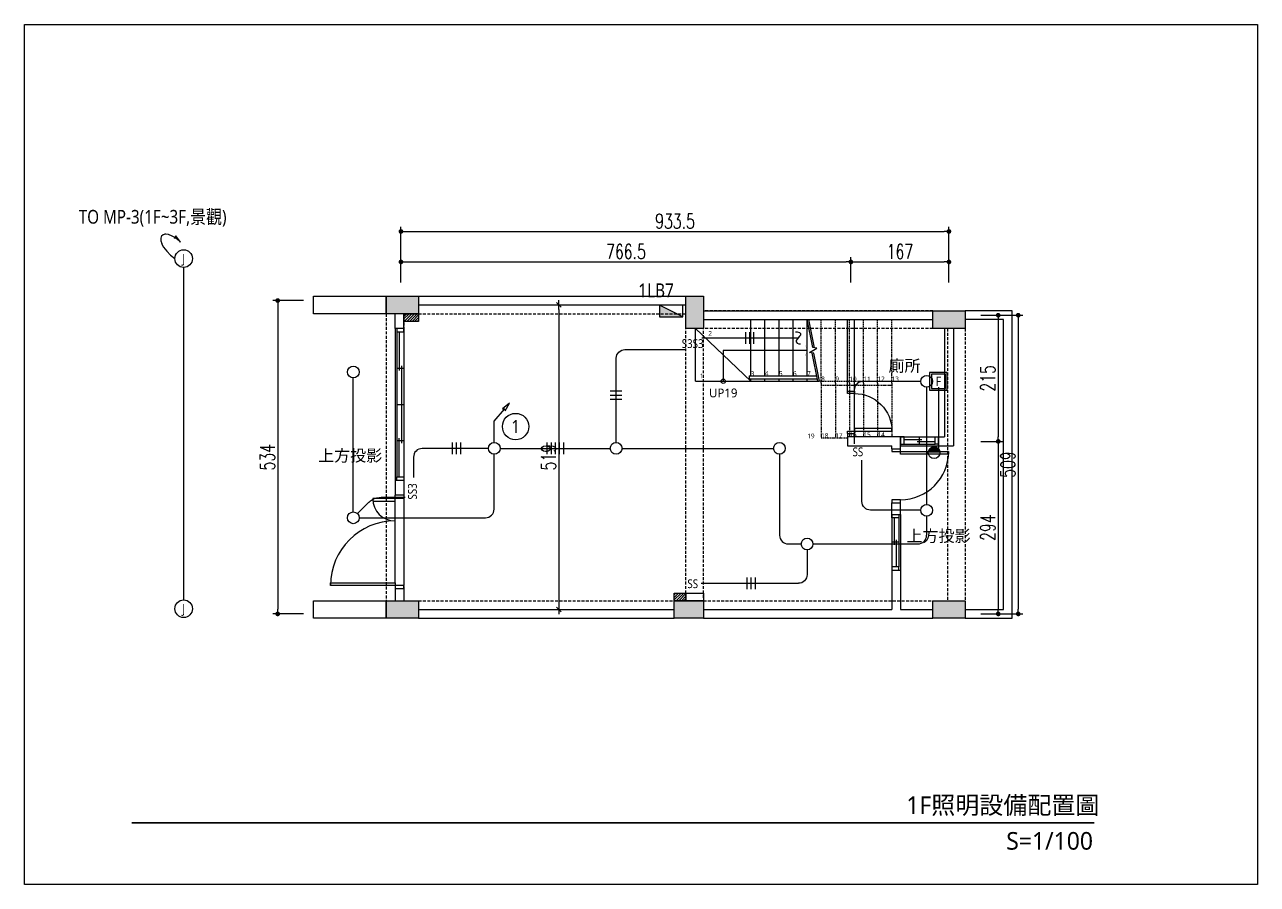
# Model space of a CAD drawing. Header units: inches. Extents: x 19 to 9919, y 324 to 1789.
# Drawn here: x 19 to 2119, y 324 to 1789 of the extents above; entities that cross this region are included whole.
import ezdxf
from ezdxf.enums import TextEntityAlignment as Align

# ---------------------------------------------------------------- set-up
doc = ezdxf.new("R2010")
doc.units = ezdxf.units.IN
doc.header["$LTSCALE"] = 20
doc.header["$MEASUREMENT"] = 0
doc.linetypes.add('11', pattern=[0.15, 0.1, -0.05])
doc.linetypes.add('HIDDEN', pattern=[0.375, 0.25, -0.125])
doc.layers.add('0_梁', color=30, linetype='HIDDEN', plot=False)
for name, color, linetype in [('17_柱', 6, 'Continuous'), ('19_RC牆', 4, 'Continuous'), ('20_裝飾構造物', 2, 'Continuous'), ('21_輕隔間牆', 65, 'Continuous'), ('22_平台、陽台、露台、室內階梯', 3, 'Continuous'), ('24_樑', 7, 'Continuous'), ('26_樓梯、扶手、車道', 3, 'Continuous'), ('31_門窗', 134, 'Continuous'), ('44_空間名稱', 1, 'Continuous'), ('46_文字', 1, 'Continuous'), ('50_其他尺寸', 7, 'Continuous'), ('56_wall 材料_HATCH', 251, 'Continuous'), ('80_截斷線', 7, 'Continuous'), ('DW_Frame', 2, 'Continuous'), ('E-照明', 2, 'Continuous'), ('E-照明-配線', 4, 'Continuous'), ('E-照明-開關', 2, 'Continuous'), ('E-盤箱', 1, 'Continuous'), ('E-註記', 6, 'Continuous'), ('E-迴路編號', 6, 'Continuous')]:
    doc.layers.add(name, color=color, linetype=linetype)
doc.styles.add('CHT', font='msjh.ttc')
doc.styles.add('DimStyUse', font='romans.shx', dxfattribs={"width": 0.7})
doc.styles.get("Standard").update_dxf_attribs({"font": 'Arial.ttf'})
doc.styles.add('TG_NOTE_TEXT', font='simplex.shx', dxfattribs={"width": 0.75, "bigfont": 'chineset.shx'})
doc.styles.add('WJJ', font='')
doc.styles.get('WJJ').set_extended_font_data('Yu Gothic UI Light')
doc.dimstyles.new('DOTM', dxfattribs={"dimtxt": 25, "dimasz": 8, "dimexe": 8, "dimexo": 0.625, "dimgap": 5, "dimtad": 1, "dimdsep": 46, "dimtxsty": 'DimStyUse', "dimblk": 'DOT', "dimcen": 10, "dimdle": 8, "dimazin": 3, "dimtfac": 1, "dimtix": 1, "dimtmove": 2, "dimatfit": 3, "dimfxl": 10, "dimtolj": 1})
doc.dimstyles.new('SLASHM', dxfattribs={"dimtxt": 25, "dimasz": 12, "dimexe": 10, "dimexo": 0.625, "dimgap": 5, "dimtad": 1, "dimdec": 1, "dimdsep": 46, "dimtxsty": 'DimStyUse', "dimblk": 'SLASH', "dimcen": 10, "dimdle": 10, "dimadec": 1, "dimazin": 2, "dimtfac": 1, "dimtix": 1, "dimtmove": 2, "dimatfit": 2, "dimldrblk": 'SLASH', "dimfxl": 1, "dimtolj": 1})

# ---------------------------------------------------------------- blocks, each defined once
blk = doc.blocks.new('A$Cc6de7170')
at = {"layer": '56_wall 材料_HATCH'}
h = blk.add_hatch(color=256, dxfattribs=at)
h.dxf.hatch_style = 1
h.paths.add_polyline_path([(55, 549), (55, 519), (0, 519), (0, 549)])
h = blk.add_hatch(color=256, dxfattribs=at)
h.dxf.hatch_style = 1
h.paths.add_polyline_path([(540.5, 494), (510.5, 494), (510.5, 549), (540.5, 549)])
h = blk.add_hatch(color=256, dxfattribs=at)
h.dxf.hatch_style = 1
h.paths.add_polyline_path([(986, 524), (986, 494), (931, 494), (931, 524)])
h = blk.add_hatch(color=256, dxfattribs=at)
h.dxf.hatch_style = 1
h.paths.add_polyline_path([(55, 30), (55, 0), (0, 0), (0, 30)])
h = blk.add_hatch(color=256, dxfattribs=at)
h.dxf.hatch_style = 1
h.paths.add_polyline_path([(540.5, 30), (540.5, 0), (490.5, 0), (490.5, 30)])
h = blk.add_hatch(color=256, dxfattribs=at)
h.dxf.hatch_style = 1
h.paths.add_polyline_path([(986, 30), (986, 0), (931, 0), (931, 30)])
at = {"layer": '17_柱'}
for points in [[(55, 549), (55, 519), (0, 519), (0, 549)], [(540.5, 494), (510.5, 494), (510.5, 549), (540.5, 549)], [(986, 524), (986, 494), (931, 494), (931, 524)], [(55, 30), (55, 0), (0, 0), (0, 30)], [(540.5, 30), (540.5, 0), (490.5, 0), (490.5, 30)], [(986, 30), (986, 0), (931, 0), (931, 30)]]:
    blk.add_lwpolyline(points, close=True, dxfattribs=at)
blk = doc.blocks.new('_Dot')
at = {"color": 0, "linetype": 'ByBlock', "lineweight": -2}
blk.add_line((-0.5, 0), (-1, 0), dxfattribs=at)
at = {"color": 0, "linetype": 'ByBlock', "const_width": 0.5}
blk.add_lwpolyline([(-0.25, 0, 1), (0.25, 0, 1)], format="xyb", close=True, dxfattribs=at)
blk = doc.blocks.new('*D89')
at = {"layer": '50_其他尺寸', "color": 0, "lineweight": -2}
for p, q in [((1648.2, 1293.5), (1685.9, 1293.5)), ((1677.9, 1285.5), (1677.9, 1086.5)), ((1648.2, 1078.5), (1685.9, 1078.5))]:
    blk.add_line(p, q, dxfattribs=at)
at = {"layer": 'Defpoints', "color": 0}
for p in [(1648.2, 1293.5), (1648.2, 1078.5), (1677.9, 1078.5)]:
    blk.add_point(p, dxfattribs=at)
at = {"layer": '50_其他尺寸', "color": 0, "lineweight": -2, "xscale": 8, "yscale": 8, "zscale": 8}
for p, rotation in [((1677.9, 1293.5), 90), ((1677.9, 1078.5), 270)]:
    blk.add_blockref('_Dot', p, dxfattribs=dict(at, rotation=rotation))
at = {"layer": '50_其他尺寸', "color": 225, "insert": (1660.4, 1186), "char_height": 25, "attachment_point": 5, "rotation": 90, "style": 'DimStyUse'}
blk.add_mtext('\\A1;215', dxfattribs=at)
blk = doc.blocks.new('*D90')
at = {"layer": '50_其他尺寸', "color": 0, "lineweight": -2}
for p, q in [((1648.2, 1078.5), (1685.9, 1078.5)), ((1677.9, 1070.5), (1677.9, 792.5)), ((1648.2, 784.5), (1685.9, 784.5))]:
    blk.add_line(p, q, dxfattribs=at)
at = {"layer": 'Defpoints', "color": 0}
for p in [(1648.2, 1078.5), (1648.2, 784.5), (1677.9, 784.5)]:
    blk.add_point(p, dxfattribs=at)
at = {"layer": '50_其他尺寸', "color": 0, "lineweight": -2, "xscale": 8, "yscale": 8, "zscale": 8}
for p, rotation in [((1677.9, 1078.5), 90), ((1677.9, 784.5), 270)]:
    blk.add_blockref('_Dot', p, dxfattribs=dict(at, rotation=rotation))
at = {"layer": '50_其他尺寸', "color": 225, "insert": (1660.4, 931.5), "char_height": 25, "attachment_point": 5, "rotation": 90, "style": 'DimStyUse'}
blk.add_mtext('\\A1;294', dxfattribs=at)
blk = doc.blocks.new('*D91')
at = {"layer": '50_其他尺寸', "color": 0, "lineweight": -2}
for p, q in [((494.1, 1318.5), (442.4, 1318.5)), ((450.4, 1310.5), (450.4, 792.5)), ((494.1, 784.5), (442.4, 784.5))]:
    blk.add_line(p, q, dxfattribs=at)
at = {"layer": 'Defpoints', "color": 0}
for p in [(494.1, 1318.5), (450.4, 784.5), (494.1, 784.5)]:
    blk.add_point(p, dxfattribs=at)
at = {"layer": '50_其他尺寸', "color": 0, "lineweight": -2, "xscale": 8, "yscale": 8, "zscale": 8}
for p, rotation in [((450.4, 1318.5), 90), ((450.4, 784.5), 270)]:
    blk.add_blockref('_Dot', p, dxfattribs=dict(at, rotation=rotation))
at = {"layer": '50_其他尺寸', "color": 225, "insert": (432.9, 1051.5), "char_height": 25, "attachment_point": 5, "rotation": 90, "style": 'DimStyUse'}
blk.add_mtext('\\A1;534', dxfattribs=at)
blk = doc.blocks.new('*D96')
at = {"layer": '50_其他尺寸', "color": 0, "lineweight": -2}
for p, q in [((1682.2, 1293.5), (1720, 1293.5)), ((1712, 1285.5), (1712, 792.5)), ((1675.9, 784.5), (1720, 784.5))]:
    blk.add_line(p, q, dxfattribs=at)
at = {"layer": 'Defpoints', "color": 0}
for p in [(1682.2, 1293.5), (1675.9, 784.5), (1712, 784.5)]:
    blk.add_point(p, dxfattribs=at)
at = {"layer": '50_其他尺寸', "color": 0, "lineweight": -2, "xscale": 8, "yscale": 8, "zscale": 8}
for p, rotation in [((1712, 1293.5), 90), ((1712, 784.5), 270)]:
    blk.add_blockref('_Dot', p, dxfattribs=dict(at, rotation=rotation))
at = {"layer": '50_其他尺寸', "color": 225, "insert": (1694.5, 1039), "char_height": 25, "attachment_point": 5, "rotation": 90, "style": 'DimStyUse'}
blk.add_mtext('\\A1;509', dxfattribs=at)
blk = doc.blocks.new('*D86')
at = {"layer": '50_其他尺寸', "color": 0, "lineweight": -2}
for p, q in [((660.4, 1349), (660.4, 1392.3)), ((1426.9, 1349), (1426.9, 1392.3)), ((668.4, 1384.3), (1418.9, 1384.3))]:
    blk.add_line(p, q, dxfattribs=at)
at = {"layer": 'Defpoints', "color": 0}
for p in [(1426.9, 1384.3), (660.4, 1349), (1426.9, 1349)]:
    blk.add_point(p, dxfattribs=at)
at = {"layer": '50_其他尺寸', "color": 0, "lineweight": -2, "xscale": 8, "yscale": 8, "zscale": 8, "rotation": 180}
blk.add_blockref('_Dot', (660.4, 1384.3), dxfattribs=at)
at = {"layer": '50_其他尺寸', "color": 0, "lineweight": -2, "xscale": 8, "yscale": 8, "zscale": 8}
blk.add_blockref('_Dot', (1426.9, 1384.3), dxfattribs=at)
at = {"layer": '50_其他尺寸', "color": 225, "insert": (1043.7, 1401.8), "char_height": 25, "attachment_point": 5, "style": 'DimStyUse'}
blk.add_mtext('\\A1;766.5', dxfattribs=at)
blk = doc.blocks.new('*D87')
at = {"layer": '50_其他尺寸', "color": 0, "lineweight": -2}
for p, q in [((1426.9, 1349), (1426.9, 1392.3)), ((1593.9, 1349), (1593.9, 1392.3)), ((1434.9, 1384.3), (1585.9, 1384.3))]:
    blk.add_line(p, q, dxfattribs=at)
at = {"layer": 'Defpoints', "color": 0}
for p in [(1593.9, 1384.3), (1426.9, 1349), (1593.9, 1349)]:
    blk.add_point(p, dxfattribs=at)
at = {"layer": '50_其他尺寸', "color": 0, "lineweight": -2, "xscale": 8, "yscale": 8, "zscale": 8, "rotation": 180}
blk.add_blockref('_Dot', (1426.9, 1384.3), dxfattribs=at)
at = {"layer": '50_其他尺寸', "color": 0, "lineweight": -2, "xscale": 8, "yscale": 8, "zscale": 8}
blk.add_blockref('_Dot', (1593.9, 1384.3), dxfattribs=at)
at = {"layer": '50_其他尺寸', "color": 225, "insert": (1510.4, 1401.8), "char_height": 25, "attachment_point": 5, "style": 'DimStyUse'}
blk.add_mtext('\\A1;167', dxfattribs=at)
blk = doc.blocks.new('*D88')
at = {"layer": '50_其他尺寸', "color": 0, "lineweight": -2}
for p, q in [((660.4, 1349), (660.4, 1444.2)), ((668.4, 1436.2), (1585.9, 1436.2)), ((1593.9, 1349), (1593.9, 1444.2))]:
    blk.add_line(p, q, dxfattribs=at)
at = {"layer": 'Defpoints', "color": 0}
for p in [(1593.9, 1436.2), (660.4, 1349), (1593.9, 1349)]:
    blk.add_point(p, dxfattribs=at)
at = {"layer": '50_其他尺寸', "color": 0, "lineweight": -2, "xscale": 8, "yscale": 8, "zscale": 8, "rotation": 180}
blk.add_blockref('_Dot', (660.4, 1436.2), dxfattribs=at)
at = {"layer": '50_其他尺寸', "color": 0, "lineweight": -2, "xscale": 8, "yscale": 8, "zscale": 8}
blk.add_blockref('_Dot', (1593.9, 1436.2), dxfattribs=at)
at = {"layer": '50_其他尺寸', "color": 225, "insert": (1127.2, 1453.7), "char_height": 25, "attachment_point": 5, "style": 'DimStyUse'}
blk.add_mtext('\\A1;933.5', dxfattribs=at)
blk = doc.blocks.new('*U56')
at = {"color": 0}
for p, q in [((-5, -15), (-5, 0)), ((87, -15), (87, 0))]:
    blk.add_line(p, q, dxfattribs=at)
blk.add_lwpolyline([(0, 0), (0, 82), (4.4, 82), (4.4, 0)], close=True, dxfattribs=at)
blk.add_arc((0, 0), 82, 0, 90, dxfattribs=at)
at = {"layer": 'DW_Frame'}
for points in [[(-5, -15), (0, -15), (0, 0), (-5, 0)], [(87, 0), (82, 0), (82, -15), (87, -15)]]:
    blk.add_lwpolyline(points, dxfattribs=at)
at = {"color": 0, "style": 'TG_NOTE_TEXT', "width": 0.5, "flags": 1}
for tag, height, p in [('WH', 20, (90.3, 5)), ('DESC', 10, (26, 5))]:
    blk.add_attdef(tag, text='', height=height, dxfattribs=at).set_placement(p, align=Align.BOTTOM_LEFT)
for tag, p in [('NO', (-5, 5)), ('TYPE', (26, 5))]:
    blk.add_attdef(tag, text='', height=10, dxfattribs=at).set_placement(p, align=Align.BOTTOM_RIGHT)
blk = doc.blocks.new('*U11')
at = {"color": 0}
for p, q in [((0, 15), (0, 0)), ((6, 15), (59, 15)), ((6, 11), (36.5, 11)), ((6, 3), (59, 3)), ((59, 7), (28.5, 7)), ((32.5, 3), (32.5, 15))]:
    blk.add_line(p, q, dxfattribs=at)
at = {"layer": 'DW_Frame'}
for points in [[(0, 3), (6, 3), (6, 15), (0, 15)], [(65, 3), (59, 3), (59, 15), (65, 15)]]:
    blk.add_lwpolyline(points, dxfattribs=at)
blk = doc.blocks.new('*U64')
at = {"color": 0}
for p, q in [((-4, -12), (-4, 0)), ((68, -12), (68, 0))]:
    blk.add_line(p, q, dxfattribs=at)
blk.add_lwpolyline([(0, 0), (0, 64), (4.4, 64), (4.4, 0)], close=True, dxfattribs=at)
blk.add_arc((0, 0), 64, 0, 90, dxfattribs=at)
at = {"layer": 'DW_Frame'}
for points in [[(-4, -12), (0, -12), (0, 0), (-4, 0)], [(68, 0), (64, 0), (64, -12), (68, -12)]]:
    blk.add_lwpolyline(points, dxfattribs=at)
at = {"color": 0, "style": 'TG_NOTE_TEXT', "width": 0.5, "flags": 1}
for tag, height, p in [('WH', 20, (72.3, 5)), ('DESC', 10, (17, 5))]:
    blk.add_attdef(tag, text='', height=height, dxfattribs=at).set_placement(p, align=Align.BOTTOM_LEFT)
for tag, p in [('NO', (-5, 5)), ('TYPE', (17, 5))]:
    blk.add_attdef(tag, text='', height=10, dxfattribs=at).set_placement(p, align=Align.BOTTOM_RIGHT)
blk = doc.blocks.new('*U54')
at = {"color": 0}
for p, q in [((0, -15), (0, 0)), ((6, -3), (89, -3)), ((6, -11), (51.5, -11)), ((6, -15), (89, -15)), ((89, -7), (43.5, -7)), ((47.5, -3), (47.5, -15))]:
    blk.add_line(p, q, dxfattribs=at)
at = {"layer": 'DW_Frame'}
for points in [[(0, -3), (6, -3), (6, -15), (0, -15)], [(95, -3), (89, -3), (89, -15), (95, -15)]]:
    blk.add_lwpolyline(points, dxfattribs=at)
blk = doc.blocks.new('*U55')
at = {"color": 0}
for p, q in [((-6, -15), (-6, 0)), ((154, -15), (154, 0))]:
    blk.add_line(p, q, dxfattribs=at)
for points in [[(0, 0), (0, 110), (4.375, 110), (4.375, 0)], [(148, 0), (148, 38), (143.625, 38), (143.625, 0)]]:
    blk.add_lwpolyline(points, close=True, dxfattribs=at)
for centre, radius, start, end in [((0, 0), 110, 0, 90), ((148, 0), 38, 90, 180)]:
    blk.add_arc(centre, radius, start, end, dxfattribs=at)
at = {"layer": 'DW_Frame'}
for points in [[(-6, -15), (0, -15), (0, 0), (-6, 0)], [(154, -15), (148, -15), (148, 0), (154, 0)]]:
    blk.add_lwpolyline(points, dxfattribs=at)
at = {"color": 0, "style": 'TG_NOTE_TEXT', "width": 0.5, "flags": 1}
blk.add_attdef('WH', text='', height=20, dxfattribs=at).set_placement((153, 5), align=Align.BOTTOM_LEFT)
at = {"color": 0, "width": 0.5, "flags": 1}
for tag, p in [('NO', (-5, 5)), ('TYPE', (24.375, 5))]:
    blk.add_attdef(tag, text='', height=10, dxfattribs=at).set_placement(p, align=Align.BOTTOM_RIGHT)
blk.add_attdef('DESC', text='', height=10, dxfattribs=at).set_placement((24.375, 5), align=Align.BOTTOM_LEFT)
blk = doc.blocks.new('*U57')
at = {"color": 0}
for p, q in [((0, -15), (0, 0)), ((6, -3), (253, -3)), ((6, -7), (71.75, -7)), ((6, -15), (253, -15)), ((63.75, -11), (195.25, -11)), ((67.75, -3), (67.75, -15)), ((129.5, -3), (129.5, -15)), ((253, -7), (187.25, -7)), ((191.25, -3), (191.25, -15))]:
    blk.add_line(p, q, dxfattribs=at)
at = {"layer": 'DW_Frame'}
for points in [[(0, -3), (6, -3), (6, -15), (0, -15)], [(259, -3), (253, -3), (253, -15), (259, -15)]]:
    blk.add_lwpolyline(points, dxfattribs=at)
blk = doc.blocks.new('A$C6aa8fe67')
at = {"layer": '21_輕隔間牆'}
h = blk.add_hatch(dxfattribs=at)
h.set_pattern_fill('ANSI31', color=256)
h.set_pattern_definition([(45, (2788.9007, -12156.682), (-2.245064, 2.245064), [])])
h.paths.add_polyline_path([(30, 519), (55, 519), (55, 506), (30, 506)])
h = blk.add_hatch(dxfattribs=at)
h.set_pattern_fill('ANSI31', color=256)
h.set_pattern_definition([(45, (2771.4007, -12161.682), (-2.245064, 2.245064), [])])
h.paths.add_polyline_path([(510.5, 43), (490.5, 43), (490.5, 30), (510.5, 30)])
at = {"layer": '19_RC牆'}
for p, q in [((55, 549), (510.5, 549)), ((55, 534), (510.5, 534)), ((15, 494), (15, 519)), ((30, 494), (30, 519)), ((540.5, 524), (931, 524)), ((540.5, 509), (931, 509)), ((30, 494), (15, 494)), ((951, 494), (951, 309)), ((966, 494), (966, 294)), ((785.5, 309), (785.5, 294)), ((876, 309), (785.5, 309)), ((785.5, 294), (861, 294)), ((861, 289), (861, 294)), ((876, 294), (876, 309)), ((876, 289), (876, 294)), ((941, 309), (951, 309)), ((941, 294), (941, 309)), ((941, 294), (966, 294)), ((861, 289), (876, 289)), ((15, 235), (15, 210)), ((30, 235), (15, 235)), ((30, 235), (30, 210)), ((30, 210), (15, 210)), ((861, 197), (876, 197)), ((861, 177), (861, 197)), ((876, 177), (876, 197)), ((861, 177), (876, 177)), ((861, 82), (861, 15)), ((861, 82), (876, 82)), ((876, 82), (876, 15)), ((15, 50), (15, 30)), ((30, 50), (15, 50)), ((30, 50), (30, 30)), ((55, 15), (490.5, 15)), ((55, 0), (490.5, 0)), ((540.5, 15), (861, 15)), ((540.5, 0), (931, 0)), ((876, 15), (931, 15))]:
    blk.add_line(p, q, dxfattribs=at)
at = {"layer": '21_輕隔間牆'}
for p, q in [((785.5, 387), (785.5, 509)), ((797.5, 387), (797.5, 509)), ((785.5, 387), (797.5, 387)), ((785.5, 315), (785.5, 309)), ((785.5, 315), (797.5, 315)), ((797.5, 315), (797.5, 309))]:
    blk.add_line(p, q, dxfattribs=at)
for points in [[(30, 519), (55, 519), (55, 506), (30, 506)], [(490.5, 43), (540.5, 43), (540.5, 30), (490.5, 30)]]:
    blk.add_lwpolyline(points, close=True, dxfattribs=at)
at = {"layer": '22_平台、陽台、露台、室內階梯'}
for p, q in [((1066.5, 524), (986, 524)), ((1051.5, 509), (986, 509)), ((1051.5, 15), (1051.5, 509)), ((1066.5, 0), (1066.5, 524)), ((986, 15), (1051.5, 15)), ((986, 0), (1066.5, 0))]:
    blk.add_line(p, q, dxfattribs=at)
at = {"layer": '24_樑'}
blk.add_line((510.5, 43), (510.5, 30), dxfattribs=at)
at = {"layer": '26_樓梯、扶手、車道'}
for p, q in [((621, 413.2), (621, 509)), ((645, 413.2), (645, 509)), ((669, 413.2), (669, 509)), ((693, 413.2), (693, 509)), ((717, 413.2), (717, 509)), ((527, 404), (527, 494)), ((527, 494), (621, 404)), ((527, 404), (734.9, 404)), ((618, 413.2), (733.1, 413.2)), ((618, 408.2), (734.1, 408.2)), ((621, 404), (621, 408.2)), ((645, 404), (645, 408.2)), ((669, 404), (669, 408.2)), ((693, 404), (693, 408.2)), ((717, 404), (717, 408.2))]:
    blk.add_line(p, q, dxfattribs=at)
at = {"layer": '26_樓梯、扶手、車道', "color": 8, "linetype": '11'}
for p, q in [((741, 400.7), (741, 509)), ((765, 400.7), (765, 509)), ((789, 400.7), (789, 509)), ((813, 400.7), (813, 509)), ((837, 400.7), (837, 509)), ((861, 400.7), (861, 509)), ((734.9, 404), (861, 404)), ((741, 400.7), (741, 307.5)), ((765, 400.7), (765, 307.5)), ((789, 400.7), (789, 309)), ((813, 400.7), (813, 309)), ((837, 400.7), (837, 309)), ((861, 400.7), (861, 309)), ((741, 397.4), (861, 397.4)), ((741, 307.5), (785.5, 307.5))]:
    blk.add_line(p, q, dxfattribs=at)
at = {"layer": '26_樓梯、扶手、車道', "const_width": 0.25}
blk.add_lwpolyline([(713.9, 466.3), (717, 456.5), (713.9, 446.8)], dxfattribs=at)
at = {"layer": '26_樓梯、扶手、車道'}
for points in [[(717, 456.5), (574, 456.5), (574, 404)], [(618, 413.2), (618, 408.2)]]:
    blk.add_lwpolyline(points, dxfattribs=at)
blk.add_circle((574, 404), 3.75, dxfattribs=at)
at = {"layer": '31_門窗'}
for p, q in [((15, 494), (15, 235)), ((30, 494), (30, 235)), ((876, 309), (941, 309)), ((876, 294), (941, 294)), ((15, 60.4), (15, 199.6)), ((30, 204), (30, 56)), ((861, 177), (861, 82)), ((876, 177), (876, 82))]:
    blk.add_line(p, q, dxfattribs=at)
at = {"layer": '80_截斷線'}
for p, q in [((729.7, 461), (720.1, 509)), ((734.9, 404), (725.3, 452.1))]:
    blk.add_line(p, q, dxfattribs=at)
at = {"layer": '80_截斷線', "linetype": 'Continuous'}
blk.add_lwpolyline([(738, 404), (728.5, 451.7), (721.2, 452.8), (733.7, 460.4), (726.5, 461.5), (717, 509)], dxfattribs=at)
at = {"layer": '31_門窗'}
for name, p, xscale, rotation in [('*U57', (15, 494), -1.000000000000004, 90), ('*U64', (797.5, 319), -1, 270)]:
    blk.add_blockref(name, p, dxfattribs=dict(at, xscale=xscale, rotation=rotation))
blk.add_blockref('*U11', (876, 294), dxfattribs=at)
for name, p, rotation in [('*U56', (876, 284), 270), ('*U55', (15, 56), 90), ('*U54', (876, 177), 270)]:
    blk.add_blockref(name, p, dxfattribs=dict(at, rotation=rotation))
at = {"layer": '26_樓梯、扶手、車道', "color": 8, "linetype": '11', "style": 'WJJ'}
for s, p in [('8', (741, 404)), ('9', (765, 404)), ('10', (789, 404)), ('11', (813, 404)), ('12', (837, 404)), ('13', (861, 404)), ('18', (741, 307.5)), ('17', (765, 307.5)), ('16', (789, 309)), ('15', (813, 309)), ('14', (837, 309)), ('19', (717.4, 306.8))]:
    blk.add_text(s, height=8, dxfattribs=at).set_placement(p)
at = {"layer": '44_空間名稱', "style": 'WJJ'}
for s, p in [('廁所', (882.8, 430.4)), ('上方投影', (-61.6, 277.4)), ('上方投影', (940.8, 140.4))]:
    blk.add_text(s, height=20, dxfattribs=at).set_placement(p, align=Align.MIDDLE_CENTER)
at = {"layer": '46_文字', "style": 'WJJ'}
for s, p in [('2', (548.7, 481.5)), ('3', (621, 413.2)), ('4', (645, 413.2)), ('5', (669, 413.2)), ('6', (693, 413.2)), ('7', (717, 413.2)), ('1', (534.3, 408.9))]:
    blk.add_text(s, height=8, dxfattribs=at).set_placement(p)
blk.add_text('UP19', height=15, dxfattribs=at).set_placement((574, 384.1), align=Align.MIDDLE)
blk = doc.blocks.new('A$Cc7273210')
at = {"layer": '0_梁', "color": 0}
for p, q in [((55, 549), (510.5, 549)), ((0, 519), (0, 30)), ((30, 519), (30, 30)), ((55, 519), (510.5, 519)), ((931, 524), (540.5, 524)), ((510.5, 35), (510.5, 494)), ((931, 494), (540.5, 494)), ((540.5, 35), (540.5, 494)), ((956, 494), (956, 30)), ((986, 494), (986, 30)), ((55, 30), (490.5, 30)), ((540.5, 30), (931, 30)), ((55, 0), (490.5, 0)), ((540.5, 0), (931, 0))]:
    blk.add_line(p, q, dxfattribs=at)
blk = doc.blocks.new('SLASH')
at = {"color": 7}
blk.add_line((-1, 0), (1, 0), dxfattribs=at)
at = {"color": 225, "linetype": 'Continuous'}
blk.add_line((-0.5, -0.5), (0.5, 0.5), dxfattribs=at)
blk = doc.blocks.new('*D106')
at = {"layer": '50_其他尺寸', "color": 0, "lineweight": -2}
for p, q in [((918.2, 1311), (937.5, 1311)), ((929.5, 1303), (929.5, 800)), ((918.2, 792), (937.5, 792))]:
    blk.add_line(p, q, dxfattribs=at)
at = {"layer": 'Defpoints', "color": 0}
for p in [(918.2, 1311), (918.2, 792), (929.5, 792)]:
    blk.add_point(p, dxfattribs=at)
at = {"layer": '50_其他尺寸', "color": 0, "lineweight": -2, "xscale": 8, "yscale": 8, "zscale": 8}
for p, rotation in [((929.5, 1311), 90), ((929.5, 792), 270)]:
    blk.add_blockref('SLASH', p, dxfattribs=dict(at, rotation=rotation))
at = {"layer": '50_其他尺寸', "color": 225, "insert": (912, 1051.5), "char_height": 25, "attachment_point": 5, "rotation": 90, "style": 'DimStyUse'}
blk.add_mtext('\\A1;519', dxfattribs=at)
blk = doc.blocks.new('E_PANEL')
h = blk.add_hatch(color=256)
h.dxf.hatch_style = 1
h.paths.add_polyline_path([(-20, 10), (20, 10), (20, -10)])
blk.add_line((-20, 10), (20, -10))
blk.add_lwpolyline([(-20, -10), (20, -10), (20, 10), (-20, 10)], close=True)
blk = doc.blocks.new('L_FAN')
for points in [[(-15, -15), (15, -15), (15, 15), (-15, 15)], [(-12, -12), (12, -12), (12, 12), (-12, 12)]]:
    blk.add_lwpolyline(points, close=True)
at = {"style": 'CHT', "width": 0.85}
blk.add_text('F', height=16, dxfattribs=at).set_placement((0, 0), align=Align.MIDDLE_CENTER)
blk = doc.blocks.new('L_WALL')
h = blk.add_hatch(color=256)
h.dxf.hatch_style = 1
h.paths.add_polyline_path([(0, -10), (0, -10), (2.6, -9.7), (5, -8.7), (7.1, -7.1), (8.7, -5), (9.7, -2.6), (10, 0), (9.7, 2.6), (8.7, 5), (7.1, 7.1), (5, 8.7), (2.6, 9.7), (0, 10)])
blk.add_circle((0, 0), 10)
blk = doc.blocks.new('L_LIGHT_J')
blk.add_circle((0, 0), 15)
at = {"style": 'CHT', "width": 0.85}
blk.add_text('J', height=16, dxfattribs=at).set_placement((0, 0), align=Align.MIDDLE_CENTER)
blk = doc.blocks.new('L_LIGHT')
blk.add_circle((0, 0), 10)
blk = doc.blocks.new('E_CKT')
blk.add_circle((0, 0), 22.5)
at = {"style": 'CHT', "width": 0.85}
blk.add_attdef('NO', text='', height=22, dxfattribs=at).set_placement((0, 0), align=Align.MIDDLE_CENTER)
blk = doc.blocks.new('L_SW')
at = {"style": 'CHT', "width": 0.85}
blk.add_attdef('TYPE', text='', height=15, dxfattribs=at).set_placement((0, 0), align=Align.MIDDLE_CENTER)

msp = doc.modelspace()

# ---------------------------------------------------------------- linework, layer by layer
at = {"layer": '20_裝飾構造物'}
for points in [[(635.425, 1325.989), (635.425, 1295.989), (511.425, 1295.989), (511.425, 1325.989)], [(635.425, 806.989), (635.425, 776.989), (511.425, 776.989), (511.425, 806.989)]]:
    msp.add_lwpolyline(points, close=True, dxfattribs=at)
at = {"layer": '46_文字', "const_width": 3}
msp.add_lwpolyline([(201.584, 428.627), (1841.584, 428.627)], dxfattribs=at)
at = {"layer": 'Defpoints'}
msp.add_lwpolyline([(19.328, 1788.65), (2119.328, 1788.65), (2119.328, 323.65), (19.328, 323.65)], close=True, dxfattribs=at)
at = {"layer": 'E-照明-配線'}
for points in [[(290.263, 808.389), (290.263, 1374.932)], [(1172.928, 1254.838), (1336.644, 1254.838)], [(1026.984, 1076.581), (1026.984, 1220.102), (1027.254, 1220.102), (1027.523, 1223.064), (1028.331, 1225.757), (1029.677, 1228.449), (1031.562, 1230.604), (1033.716, 1232.488), (1036.409, 1233.835), (1039.101, 1234.643), (1042.063, 1234.912), (1042.063, 1235.181), (1145.193, 1235.181)], [(579.189, 958.372), (579.189, 1186.713)], [(1545.866, 1180.789), (1447.314, 1180.789), (1447.314, 1180.52), (1444.352, 1180.25), (1441.659, 1179.443), (1438.966, 1178.096), (1436.812, 1176.211), (1434.927, 1174.057), (1433.581, 1171.364), (1432.773, 1168.672), (1432.504, 1165.71), (1432.235, 1165.71), (1432.235, 1074.158)], [(1556.099, 971.028), (1556.099, 1170.826)], [(1576.025, 1170.826), (1576.025, 1063.926)], [(589.152, 948.409), (804.298, 948.409), (807.26, 948.679), (809.953, 949.486), (812.646, 950.833), (814.8, 952.718), (816.685, 954.872), (818.031, 957.565), (818.839, 960.257), (819.108, 963.219), (819.378, 963.219), (819.378, 1056.656)], [(809.414, 1066.619), (696.591, 1066.619), (696.591, 1066.349), (693.629, 1066.08), (690.936, 1065.272), (688.243, 1063.926), (686.089, 1062.041), (684.204, 1059.887), (682.858, 1057.194), (682.05, 1054.501), (681.781, 1051.54), (681.512, 1051.539), (681.512, 1016.804)], [(829.34, 1066.619), (1017.021, 1066.619)], [(1036.947, 1066.619), (1295.177, 1066.619)], [(1305.14, 1056.656), (1305.14, 918.52), (1305.409, 918.52), (1305.678, 915.558), (1306.486, 912.866), (1307.832, 910.173), (1309.717, 908.019), (1311.871, 906.134), (1314.564, 904.788), (1317.257, 903.98), (1320.219, 903.711), (1342.299, 903.711)], [(1545.866, 961.065), (1460.508, 961.065), (1460.508, 961.334), (1457.546, 961.604), (1454.853, 962.411), (1452.161, 963.758), (1450.006, 965.643), (1448.122, 967.797), (1446.775, 970.489), (1445.967, 973.182), (1445.698, 976.144), (1445.698, 1046.693)], [(586.19, 955.41), (605.578, 974.798), (605.847, 974.528), (608.54, 977.221), (611.771, 979.375), (615.541, 981.26), (619.041, 982.337), (623.08, 983.145), (626.85, 983.414), (626.85, 983.684), (667.51, 983.684)], [(1362.494, 903.711), (1541.02, 903.711), (1543.982, 903.98), (1546.674, 904.788), (1549.367, 906.134), (1551.521, 908.019), (1553.406, 910.173), (1554.752, 912.866), (1555.56, 915.559), (1555.829, 918.52), (1556.099, 918.52), (1556.099, 951.102)], [(1352.262, 893.478), (1352.262, 851.472), (1351.992, 848.51), (1351.185, 845.818), (1349.838, 843.125), (1347.953, 840.971), (1345.799, 839.086), (1343.107, 837.74), (1340.414, 836.932), (1337.452, 836.663), (1337.452, 836.393), (1171.582, 836.393)]]:
    msp.add_lwpolyline(points, dxfattribs=at)
at = {"layer": 'E-註記'}
for points in [[(284.608, 1418.015), (282.454, 1420.169), (274.915, 1425.824), (270.876, 1428.247), (264.144, 1430.94), (259.836, 1431.479), (257.412, 1431.479), (257.682, 1431.209), (255.258, 1430.671), (252.565, 1428.247), (252.027, 1427.17), (251.488, 1424.747), (251.219, 1424.747), (251.488, 1420.169), (252.835, 1415.861), (252.565, 1415.861), (256.066, 1409.399), (261.451, 1402.667), (267.914, 1395.935), (275.453, 1390.28)], [(284.878, 1418.015), (277.069, 1428.517), (274.107, 1424.208)], [(1247.785, 1244.606), (1247.785, 1264.801)], [(1254.786, 1244.606), (1254.786, 1264.801)], [(1261.787, 1244.606), (1261.787, 1264.801)], [(1332.605, 1265.339), (1335.298, 1265.339), (1339.606, 1264.262), (1341.222, 1262.108), (1341.222, 1259.685), (1339.606, 1257.531), (1335.298, 1252.953), (1333.951, 1250.53), (1333.951, 1248.375), (1335.298, 1245.952), (1338.26, 1244.875), (1341.222, 1244.875)], [(1017.021, 1164.633), (1036.947, 1164.633)], [(1017.021, 1157.362), (1036.947, 1157.362)], [(837.957, 1130.435), (845.227, 1143.899), (833.38, 1134.205), (836.88, 1133.667), (836.341, 1134.205), (833.38, 1134.205)], [(1017.021, 1150.361), (1036.947, 1150.361)], [(819.378, 1076.581), (819.378, 1112.933), (836.88, 1133.667), (837.419, 1133.397), (837.957, 1130.435)], [(748.29, 1056.656), (748.29, 1076.582)], [(755.291, 1056.656), (755.291, 1076.582)], [(762.292, 1056.656), (762.292, 1076.582)], [(909.583, 1056.656), (909.583, 1076.582)], [(916.584, 1056.656), (916.584, 1076.582)], [(923.585, 1056.656), (923.585, 1076.582)], [(930.586, 1056.656), (930.586, 1076.582)], [(937.587, 1056.656), (937.587, 1076.582)], [(1250.209, 826.43), (1250.209, 846.356)], [(1257.21, 826.43), (1257.21, 846.356)], [(1264.211, 826.43), (1264.211, 846.356)]]:
    msp.add_lwpolyline(points, dxfattribs=at)

# ---------------------------------------------------------------- block references
msp.add_blockref('A$C6aa8fe67', (635.425, 776.989))
at = {"layer": '0_梁'}
msp.add_blockref('A$Cc7273210', (635.425, 776.989), dxfattribs=at)
at = {"layer": '17_柱'}
msp.add_blockref('A$Cc6de7170', (635.425, 776.989), dxfattribs=at)
at = {"layer": 'E-照明'}
for name, p in [('L_LIGHT_J', (290.263, 1390.011)), ('L_LIGHT', (579.189, 1196.676)), ('L_LIGHT', (1555.964, 1180.789)), ('L_FAN', (1576.025, 1180.789)), ('L_LIGHT', (819.377, 1066.619)), ('L_LIGHT', (1026.984, 1066.619)), ('L_LIGHT', (1305.14, 1066.619)), ('L_LIGHT', (1555.964, 961.065)), ('L_LIGHT', (579.189, 948.275)), ('L_LIGHT', (1352.262, 903.576)), ('L_LIGHT_J', (290.263, 793.31))]:
    msp.add_blockref(name, p, dxfattribs=at)
at = {"layer": 'E-照明', "rotation": 90}
msp.add_blockref('L_WALL', (1568.62, 1059.214), dxfattribs=at)
at = {"layer": 'E-照明-開關'}
for p, values in [((1157.311, 1245.144), {'TYPE': 'S3S3'}), ((1438.832, 1060.695), {'TYPE': 'SS'}), ((1157.445, 835.989), {'TYPE': 'SS'})]:
    msp.add_blockref('L_SW', p, dxfattribs=at).add_auto_attribs(values)
ref = msp.add_blockref('L_SW', (679.896, 993.243), dxfattribs=at)
ref.add_attrib('TYPE', 'SS3', dxfattribs={"layer": '0', "height": 15, "rotation": 90, "style": 'CHT', "width": 0.85}).set_placement((679.896, 993.243), align=Align.MIDDLE_CENTER)
at = {"layer": 'E-盤箱', "rotation": 180}
msp.add_blockref('E_PANEL', (1120.825, 1300.748), dxfattribs=at)
at = {"layer": 'E-迴路編號'}
msp.add_blockref('E_CKT', (855.729, 1103.778), dxfattribs=at).add_auto_attribs({'NO': '1'})

# ---------------------------------------------------------------- texts
at = {"layer": '44_空間名稱', "style": 'WJJ'}
for p in [(573.796, 1054.346), (1576.237, 917.398)]:
    msp.add_text('上方投影', height=20, dxfattribs=at).set_placement(p, align=Align.MIDDLE_CENTER)
at = {"layer": '46_文字', "style": 'WJJ'}
for s, p in [('1F照明設備配置圖', (1521.162, 443.644)), ('S=1/100', (1691.582, 382.765))]:
    msp.add_text(s, height=30, dxfattribs=at).set_placement(p)
at = {"layer": 'E-註記', "style": 'CHT', "width": 0.85}
for s, height, p in [('TO MP-3(1F~3F,景觀)', 23.4, (111.468, 1461.233)), ('1LB7', 23.6, (1064.682, 1335.888))]:
    msp.add_text(s, height=height, dxfattribs=at).set_placement(p, align=Align.MIDDLE_LEFT)

# ---------------------------------------------------------------- dimensions: what is measured, and where the dimension line sits
at = {"layer": '50_其他尺寸'}
for base, p1, p2, picture, middle in [((1593.925, 1436.167), (660.425, 1348.952), (1593.925, 1348.952), '*D88', (1127.175, 1453.667)), ((1426.925, 1384.338), (660.425, 1348.952), (1426.925, 1348.952), '*D86', (1043.675, 1401.838)), ((1593.925, 1384.338), (1426.925, 1348.952), (1593.925, 1348.952), '*D87', (1510.425, 1401.838))]:
    dim = msp.add_linear_dim(base=base, p1=p1, p2=p2, dimstyle='DOTM', override={"dimtxt": 25, "dimasz": 8, "dimexe": 8, "dimexo": 0, "dimgap": 5, "dimdle": 8}, dxfattribs=at)
    dim.commit()
    dim.dimension.update_dxf_attribs({"geometry": picture, "text_midpoint": middle})
for base, p1, p2, dimstyle, picture, middle in [((450.359, 784.489), (494.083, 1318.489), (494.083, 784.489), 'DOTM', '*D91', (432.859, 1051.489)), ((929.517, 791.989), (918.175, 1310.989), (918.175, 791.989), 'SLASHM', '*D106', (912.017, 1051.489)), ((1677.947, 1078.489), (1648.157, 1293.489), (1648.157, 1078.489), 'DOTM', '*D89', (1660.447, 1185.989)), ((1712.022, 784.489), (1682.232, 1293.489), (1675.947, 784.489), 'DOTM', '*D96', (1694.522, 1038.989)), ((1677.947, 784.489), (1648.157, 1078.489), (1648.157, 784.489), 'DOTM', '*D90', (1660.447, 931.489))]:
    dim = msp.add_linear_dim(base=base, p1=p1, p2=p2, angle=90, dimstyle=dimstyle, override={"dimtxt": 25, "dimasz": 8, "dimexe": 8, "dimexo": 0, "dimgap": 5, "dimdle": 8}, dxfattribs=at)
    dim.commit()
    dim.dimension.update_dxf_attribs({"geometry": picture, "text_midpoint": middle})

doc.saveas('drawing.dxf')
